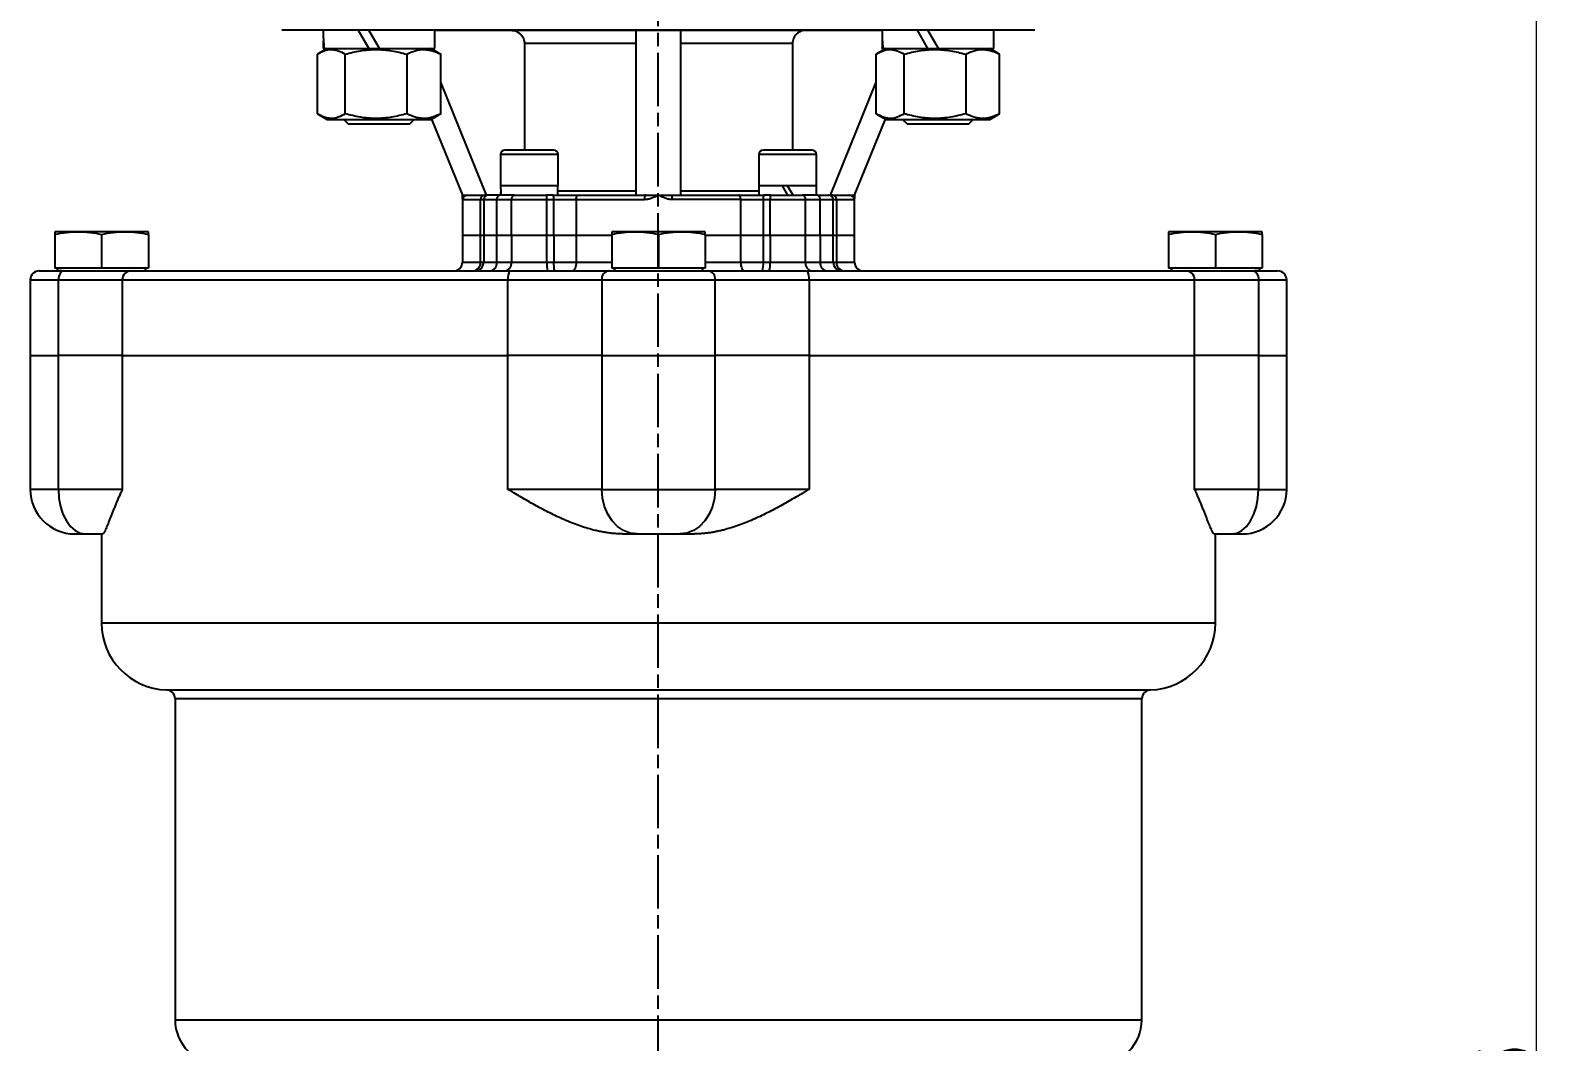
# Model space of a CAD drawing. Header units: millimetres. Extents: x 2003 to 4439, y 563 to 2285.
# Drawn here: x 2546.1 to 2885.8, y 1629.5 to 1856.4 of the extents above; entities that cross this region are included whole.
import ezdxf

# ---------------------------------------------------------------- set-up
doc = ezdxf.new("R2010")
doc.units = ezdxf.units.MM
doc.linetypes.add('AM_ISO08W050', pattern=[18, 12, -1.5, 3, -1.5])
doc.layers.add('AM_5', color=3, linetype='Continuous', lineweight=25)
doc.layers.add('AM_7', color=4, linetype='AM_ISO08W050', lineweight=25)
doc.styles.add('SLDTEXTSTYLE1', font='txt.shx', dxfattribs={"width": 0.7, "bigfont": 'gbcbig.shx'})
doc.dimstyles.new('SLDDIMSTYLE12$0', dxfattribs={"dimtxt": 12, "dimasz": 10, "dimexe": 0, "dimexo": 0.0625, "dimgap": 0.875, "dimtad": 1, "dimdec": 1, "dimlfac": 1.8, "dimrnd": 1e-09, "dimzin": 12, "dimdsep": 46, "dimtxsty": 'SLDTEXTSTYLE1', "dimcen": 0.09, "dimdle": 8.16, "dimclrd": 3, "dimclre": 3, "dimadec": 0, "dimazin": 3, "dimtfac": 1, "dimtdec": 1, "dimtofl": 0, "dimtmove": 0, "dimatfit": 3, "dimfxl": 0, "dimfrac": 2, "dimtolj": 1, "dimlwd": 5, "dimlwe": 5, "dimarcsym": 0})

# ---------------------------------------------------------------- blocks, each defined once
blk = doc.blocks.new('*D60')
at = {"layer": 'AM_5', "color": 3, "lineweight": 5, "transparency": 16777216}
blk.add_line((2774.68, 1869.38), (2884.14, 1869.38), dxfattribs=at)
at = {"layer": 'AM_5', "color": 3, "linetype": 'Continuous', "lineweight": 5, "transparency": 16777216}
for p, q in [((2884.14, 1859.38), (2884.14, 1376.38)), ((2798.68, 1366.38), (2884.14, 1366.38))]:
    blk.add_line(p, q, dxfattribs=at)
at = {"layer": 'AM_5', "color": 3, "transparency": 16777216}
for points in [[(2882.48, 1859.38), (2885.81, 1859.38), (2884.14, 1869.38)], [(2882.48, 1376.38), (2885.81, 1376.38), (2884.14, 1366.38)]]:
    blk.add_solid(points, dxfattribs=at)
at = {"layer": 'Defpoints', "color": 0, "transparency": 16777216}
for p in [(2774.62, 1869.38), (2798.62, 1366.38), (2884.14, 1366.38)]:
    blk.add_point(p, dxfattribs=at)
at = {"layer": 'AM_5', "color": 0, "transparency": 16777216, "insert": (2877.27, 1617.88), "char_height": 12, "attachment_point": 5, "rotation": 90, "style": 'SLDTEXTSTYLE1'}
blk.add_mtext('\\A1;503', dxfattribs=at)

msp = doc.modelspace()

# ---------------------------------------------------------------- linework, layer by layer
at = {"color": 7, "linetype": 'Continuous', "lineweight": 25}
for p, q in [((2636.948, 1856.383), (2611.848, 1856.383)), ((2619.718, 1856.383), (2622.085, 1852.283)), ((2624.51, 1852.283), (2622.143, 1856.383)), ((2636.948, 1852.283), (2636.948, 1856.383)), ((2682.117, 1819.383), (2682.117, 1856.383)), ((2692.117, 1819.383), (2692.117, 1856.383)), ((2762.386, 1856.383), (2737.286, 1856.383)), ((2745.156, 1856.383), (2747.523, 1852.283)), ((2749.948, 1852.283), (2747.581, 1856.383)), ((2762.386, 1852.283), (2762.386, 1856.383)), ((2612.773, 1852.283), (2610.941, 1851.225)), ((2611.848, 1852.283), (2612.073, 1852.283)), ((2612.073, 1852.283), (2636.948, 1852.283)), ((2637.854, 1851.225), (2636.023, 1852.283)), ((2682.117, 1853.383), (2657.029, 1853.383)), ((2657.029, 1853.383), (2657.029, 1829.483)), ((2717.204, 1853.383), (2692.117, 1853.383)), ((2717.204, 1853.383), (2717.204, 1829.483)), ((2738.211, 1852.283), (2736.379, 1851.225)), ((2737.286, 1852.283), (2737.511, 1852.283)), ((2737.511, 1852.283), (2762.386, 1852.283)), ((2763.292, 1851.225), (2761.461, 1852.283)), ((2610.564, 1837.671), (2610.564, 1850.994)), ((2616.798, 1837.671), (2616.798, 1850.994)), ((2630.632, 1850.994), (2630.632, 1837.671)), ((2638.232, 1850.994), (2637.835, 1851.192)), ((2638.232, 1837.671), (2638.232, 1850.994)), ((2736.002, 1837.671), (2736.002, 1850.994)), ((2742.236, 1837.671), (2742.236, 1850.994)), ((2756.07, 1850.994), (2756.07, 1837.671)), ((2763.67, 1850.994), (2763.273, 1851.192)), ((2763.67, 1837.671), (2763.67, 1850.994)), ((2648.512, 1819.383), (2638.232, 1844.741)), ((2725.721, 1819.383), (2736.002, 1844.741)), ((2610.944, 1837.438), (2612.773, 1836.383)), ((2612.773, 1836.383), (2624.398, 1836.383)), ((2616.48, 1836.383), (2617.48, 1835.383)), ((2617.48, 1835.383), (2624.398, 1835.383)), ((2624.398, 1836.383), (2636.023, 1836.383)), ((2624.398, 1835.383), (2631.315, 1835.383)), ((2631.315, 1835.383), (2632.315, 1836.383)), ((2636.023, 1836.383), (2637.851, 1837.438)), ((2636.186, 1836.477), (2643.117, 1819.383)), ((2637.835, 1837.466), (2638.232, 1837.671)), ((2731.117, 1819.383), (2738.047, 1836.477)), ((2736.382, 1837.438), (2738.211, 1836.383)), ((2738.211, 1836.383), (2749.836, 1836.383)), ((2741.918, 1836.383), (2742.918, 1835.383)), ((2742.918, 1835.383), (2749.836, 1835.383)), ((2749.836, 1836.383), (2761.461, 1836.383)), ((2749.836, 1835.383), (2756.753, 1835.383)), ((2756.753, 1835.383), (2757.753, 1836.383)), ((2761.461, 1836.383), (2763.289, 1837.438)), ((2763.273, 1837.466), (2763.67, 1837.671)), ((2651.625, 1828.483), (2651.625, 1821.483)), ((2664.625, 1828.483), (2651.625, 1828.483)), ((2664.625, 1821.483), (2664.625, 1828.483)), ((2709.608, 1828.483), (2709.608, 1821.483)), ((2722.608, 1828.483), (2709.608, 1828.483)), ((2722.608, 1821.483), (2722.608, 1828.483)), ((2664.625, 1821.483), (2651.625, 1821.483)), ((2664.565, 1819.383), (2664.565, 1821.483)), ((2722.608, 1821.483), (2709.608, 1821.483)), ((2709.668, 1821.483), (2709.668, 1819.383)), ((2714.896, 1821.483), (2716.108, 1819.383)), ((2717.32, 1819.383), (2716.108, 1821.483)), ((2722.548, 1819.383), (2722.548, 1821.483)), ((2643.117, 1819.383), (2643.117, 1810.383)), ((2643.226, 1818.383), (2647.175, 1818.383)), ((2647.175, 1810.383), (2647.175, 1818.383)), ((2647.175, 1818.383), (2647.887, 1818.383)), ((2647.887, 1818.383), (2647.887, 1810.383)), ((2647.887, 1818.383), (2650.816, 1818.383)), ((2650.816, 1818.383), (2654.121, 1818.383)), ((2650.816, 1810.383), (2650.816, 1818.383)), ((2654.828, 1819.383), (2651.523, 1819.383)), ((2654.121, 1818.383), (2662.063, 1818.383)), ((2654.121, 1810.383), (2654.121, 1818.383)), ((2663.507, 1819.383), (2661.976, 1819.383)), ((2662.063, 1810.383), (2662.063, 1818.383)), ((2662.063, 1818.383), (2663.594, 1818.383)), ((2663.507, 1819.383), (2664.565, 1819.383)), ((2663.594, 1818.383), (2668.66, 1818.383)), ((2663.594, 1810.383), (2663.594, 1818.383)), ((2664.565, 1820.383), (2682.117, 1820.383)), ((2668.66, 1818.383), (2668.66, 1810.383)), ((2668.66, 1818.383), (2684.012, 1818.383)), ((2684.355, 1819.384), (2684.07, 1819.367)), ((2705.573, 1818.383), (2690.222, 1818.383)), ((2692.117, 1820.383), (2709.668, 1820.383)), ((2705.573, 1810.383), (2705.573, 1818.383)), ((2705.573, 1818.383), (2710.639, 1818.383)), ((2709.668, 1819.383), (2710.727, 1819.383)), ((2710.639, 1818.383), (2710.639, 1810.383)), ((2710.639, 1818.383), (2712.17, 1818.383)), ((2712.257, 1819.383), (2710.727, 1819.383)), ((2712.17, 1818.383), (2720.112, 1818.383)), ((2712.17, 1810.383), (2712.17, 1818.383)), ((2722.71, 1819.383), (2719.405, 1819.383)), ((2720.112, 1810.383), (2720.112, 1818.383)), ((2720.112, 1818.383), (2723.417, 1818.383)), ((2723.417, 1810.383), (2723.417, 1818.383)), ((2723.417, 1818.383), (2726.346, 1818.383)), ((2726.151, 1819.383), (2725.846, 1819.383)), ((2726.346, 1810.383), (2726.346, 1818.383)), ((2726.346, 1818.383), (2727.059, 1818.383)), ((2727.059, 1818.383), (2727.059, 1810.383)), ((2727.059, 1818.383), (2731.007, 1818.383)), ((2731.117, 1810.383), (2731.117, 1819.383)), ((2556.867, 1811.183), (2551.617, 1811.183)), ((2551.617, 1810.591), (2551.617, 1802.983)), ((2567.367, 1811.183), (2556.867, 1811.183)), ((2562.117, 1810.591), (2562.117, 1802.983)), ((2572.617, 1811.183), (2567.367, 1811.183)), ((2572.617, 1810.591), (2572.617, 1802.983)), ((2681.867, 1811.183), (2676.617, 1811.183)), ((2676.617, 1810.591), (2676.617, 1802.983)), ((2692.367, 1811.183), (2681.867, 1811.183)), ((2687.117, 1810.591), (2687.117, 1802.983)), ((2697.617, 1811.183), (2692.367, 1811.183)), ((2697.617, 1810.591), (2697.617, 1802.983)), ((2806.867, 1811.183), (2801.617, 1811.183)), ((2801.617, 1810.591), (2801.617, 1802.983)), ((2817.367, 1811.183), (2806.867, 1811.183)), ((2812.117, 1810.591), (2812.117, 1802.983)), ((2822.617, 1811.183), (2817.367, 1811.183)), ((2822.617, 1810.591), (2822.617, 1802.983)), ((2643.117, 1810.383), (2643.117, 1804.383)), ((2643.117, 1810.383), (2647.175, 1810.383)), ((2647.175, 1810.383), (2647.887, 1810.383)), ((2647.175, 1804.383), (2647.175, 1810.383)), ((2647.887, 1810.383), (2647.887, 1804.383)), ((2647.887, 1810.383), (2650.816, 1810.383)), ((2650.816, 1810.383), (2654.121, 1810.383)), ((2650.816, 1804.383), (2650.816, 1810.383)), ((2654.121, 1810.383), (2662.063, 1810.383)), ((2654.121, 1810.383), (2654.121, 1804.383)), ((2662.063, 1810.383), (2663.594, 1810.383)), ((2662.063, 1804.383), (2662.063, 1810.383)), ((2663.594, 1810.383), (2668.66, 1810.383)), ((2663.594, 1810.383), (2663.594, 1804.383)), ((2668.66, 1810.383), (2676.617, 1810.383)), ((2668.66, 1810.383), (2668.66, 1804.383)), ((2697.617, 1810.383), (2705.573, 1810.383)), ((2705.573, 1810.383), (2710.639, 1810.383)), ((2705.573, 1804.383), (2705.573, 1810.383)), ((2710.639, 1810.383), (2712.17, 1810.383)), ((2710.639, 1810.383), (2710.639, 1804.383)), ((2712.17, 1810.383), (2720.112, 1810.383)), ((2712.17, 1810.383), (2712.17, 1804.383)), ((2720.112, 1810.383), (2723.417, 1810.383)), ((2720.112, 1804.383), (2720.112, 1810.383)), ((2723.417, 1810.383), (2726.346, 1810.383)), ((2723.417, 1810.383), (2723.417, 1804.383)), ((2726.346, 1804.383), (2726.346, 1810.383)), ((2726.346, 1810.383), (2727.059, 1810.383)), ((2727.059, 1810.383), (2731.117, 1810.383)), ((2727.059, 1810.383), (2727.059, 1804.383)), ((2731.117, 1804.383), (2731.117, 1810.383)), ((2643.117, 1804.383), (2647.175, 1804.383)), ((2647.175, 1804.383), (2647.887, 1804.383)), ((2647.887, 1804.383), (2650.816, 1804.383)), ((2650.816, 1804.383), (2654.121, 1804.383)), ((2654.121, 1804.383), (2662.063, 1804.383)), ((2662.063, 1804.383), (2663.594, 1804.383)), ((2663.594, 1804.383), (2668.66, 1804.383)), ((2668.66, 1804.383), (2676.617, 1804.383)), ((2697.617, 1804.383), (2705.573, 1804.383)), ((2705.573, 1804.383), (2710.639, 1804.383)), ((2710.639, 1804.383), (2712.17, 1804.383)), ((2712.17, 1804.383), (2720.112, 1804.383)), ((2720.112, 1804.383), (2723.417, 1804.383)), ((2723.417, 1804.383), (2726.346, 1804.383)), ((2726.346, 1804.383), (2727.059, 1804.383)), ((2727.059, 1804.383), (2731.117, 1804.383)), ((2546.117, 1800.383), (2546.117, 1783.383)), ((2546.117, 1800.383), (2552.443, 1800.383)), ((2562.117, 1802.983), (2551.617, 1802.983)), ((2551.942, 1802.983), (2552.542, 1802.383)), ((2552.443, 1800.383), (2566.771, 1800.383)), ((2552.443, 1783.383), (2552.443, 1800.383)), ((2553.179, 1802.383), (2552.542, 1802.383)), ((2572.617, 1802.983), (2562.117, 1802.983)), ((2566.771, 1800.383), (2653.324, 1800.383)), ((2566.771, 1800.383), (2566.771, 1783.383)), ((2571.692, 1802.383), (2572.292, 1802.983)), ((2653.324, 1800.383), (2674.372, 1800.383)), ((2653.324, 1783.383), (2653.324, 1800.383)), ((2674.372, 1800.383), (2699.861, 1800.383)), ((2674.372, 1800.383), (2674.372, 1783.383)), ((2687.117, 1802.983), (2676.617, 1802.983)), ((2676.942, 1802.983), (2677.542, 1802.383)), ((2697.617, 1802.983), (2687.117, 1802.983)), ((2696.692, 1802.383), (2697.292, 1802.983)), ((2699.861, 1783.383), (2699.861, 1800.383)), ((2699.861, 1800.383), (2720.91, 1800.383)), ((2720.91, 1800.383), (2720.91, 1783.383)), ((2720.91, 1800.383), (2807.462, 1800.383)), ((2812.117, 1802.983), (2801.617, 1802.983)), ((2801.942, 1802.983), (2802.542, 1802.383)), ((2807.462, 1783.383), (2807.462, 1800.383)), ((2807.462, 1800.383), (2821.79, 1800.383)), ((2822.617, 1802.983), (2812.117, 1802.983)), ((2821.692, 1802.383), (2820.951, 1802.383)), ((2821.692, 1802.383), (2822.292, 1802.983)), ((2821.79, 1800.383), (2821.79, 1783.383)), ((2821.79, 1800.383), (2828.117, 1800.383)), ((2828.117, 1783.383), (2828.117, 1800.383)), ((2546.117, 1783.383), (2546.117, 1753.383)), ((2546.117, 1783.383), (2552.443, 1783.383)), ((2566.771, 1783.383), (2552.443, 1783.383)), ((2552.443, 1753.383), (2552.443, 1783.383)), ((2566.771, 1783.383), (2653.324, 1783.383)), ((2566.771, 1783.383), (2566.771, 1753.383)), ((2674.372, 1783.383), (2653.324, 1783.383)), ((2653.324, 1753.383), (2653.324, 1783.383)), ((2674.372, 1783.383), (2699.861, 1783.383)), ((2674.372, 1783.383), (2674.372, 1753.383)), ((2720.91, 1783.383), (2699.861, 1783.383)), ((2699.861, 1753.383), (2699.861, 1783.383)), ((2720.91, 1783.383), (2807.462, 1783.383)), ((2720.91, 1783.383), (2720.91, 1753.383)), ((2821.79, 1783.383), (2807.462, 1783.383)), ((2807.462, 1753.383), (2807.462, 1783.383)), ((2821.79, 1783.383), (2828.117, 1783.383)), ((2821.79, 1783.383), (2821.79, 1753.383)), ((2828.117, 1753.383), (2828.117, 1783.383)), ((2552.443, 1753.383), (2546.117, 1753.383)), ((2566.771, 1753.383), (2552.443, 1753.383)), ((2674.372, 1753.383), (2653.324, 1753.383)), ((2674.372, 1753.383), (2699.861, 1753.383)), ((2720.91, 1753.383), (2699.861, 1753.383)), ((2821.79, 1753.383), (2807.462, 1753.383)), ((2821.79, 1753.383), (2828.117, 1753.383)), ((2557.831, 1743.383), (2558.139, 1743.383)), ((2562.117, 1743.383), (2562.117, 1723.383)), ((2812.117, 1723.383), (2812.117, 1743.383)), ((2816.094, 1743.383), (2816.402, 1743.383)), ((2812.117, 1723.383), (2562.117, 1723.383)), ((2576.675, 1708.389), (2797.558, 1708.389)), ((2578.617, 1706.39), (2578.617, 1634.383)), ((2795.617, 1706.39), (2578.617, 1706.39)), ((2795.617, 1634.383), (2795.617, 1706.394)), ((2578.617, 1634.383), (2795.617, 1634.383))]:
    msp.add_line(p, q, dxfattribs=at)
at = {"linetype": 'ByBlock'}
msp.add_line((2636.948, 1856.383), (2737.286, 1856.383), dxfattribs=at)
at = {"color": 7, "linetype": 'Continuous', "lineweight": 25, "flags": 128}
for points in [[(2668.66, 1818.383), (2668.668, 1818.578), (2668.692, 1818.765), (2668.731, 1818.938), (2668.783, 1819.09), (2668.847, 1819.214), (2668.919, 1819.306), (2668.998, 1819.363), (2669.08, 1819.383)], [(2705.573, 1818.383), (2705.565, 1818.578), (2705.541, 1818.765), (2705.502, 1818.938), (2705.45, 1819.09), (2705.387, 1819.214), (2705.314, 1819.306), (2705.236, 1819.363), (2705.154, 1819.383)], [(2668.66, 1804.383), (2668.644, 1803.992), (2668.596, 1803.617), (2668.519, 1803.271), (2668.414, 1802.968), (2668.287, 1802.72), (2668.142, 1802.535), (2667.985, 1802.421), (2667.821, 1802.383)], [(2705.573, 1804.383), (2705.589, 1803.992), (2705.637, 1803.617), (2705.715, 1803.271), (2705.819, 1802.968), (2705.946, 1802.72), (2706.091, 1802.535), (2706.248, 1802.421), (2706.412, 1802.383)], [(2553.653, 1802.383), (2553.417, 1802.344), (2553.19, 1802.23), (2552.981, 1802.046), (2552.798, 1801.797), (2552.647, 1801.494), (2552.536, 1801.148), (2552.467, 1800.773), (2552.443, 1800.383)], [(2820.581, 1802.383), (2820.817, 1802.344), (2821.043, 1802.23), (2821.252, 1802.046), (2821.436, 1801.797), (2821.586, 1801.494), (2821.698, 1801.148), (2821.767, 1800.773), (2821.79, 1800.383)], [(2552.443, 1753.383), (2552.56, 1751.432), (2552.904, 1749.556), (2553.462, 1747.827), (2554.214, 1746.312), (2555.13, 1745.068), (2556.176, 1744.144), (2557.31, 1743.575), (2558.489, 1743.383)], [(2682.337, 1743.383), (2680.783, 1743.575), (2679.289, 1744.144), (2677.912, 1745.068), (2676.705, 1746.312), (2675.714, 1747.827), (2674.978, 1749.556), (2674.525, 1751.432), (2674.372, 1753.383)], [(2699.861, 1753.383), (2699.708, 1751.432), (2699.255, 1749.556), (2698.519, 1747.827), (2697.528, 1746.312), (2696.321, 1745.068), (2694.944, 1744.144), (2693.45, 1743.575), (2691.896, 1743.383)], [(2815.744, 1743.383), (2816.924, 1743.575), (2818.058, 1744.144), (2819.103, 1745.068), (2820.019, 1746.312), (2820.771, 1747.827), (2821.33, 1749.556), (2821.674, 1751.432), (2821.79, 1753.383)]]:
    msp.add_lwpolyline(points, dxfattribs=at)
at = {"color": 7, "linetype": 'Continuous', "lineweight": 25}
for centre, radius, start, end in [((2652.625, 1828.483), 1, 90, 180), ((2663.625, 1828.483), 1, 0, 90), ((2710.608, 1828.483), 1, 90, 180), ((2721.608, 1828.483), 1, 0, 90), ((2644.225, 1818.384), 0.999, 90.0716, 180.07142), ((2648.131, 1818.427), 0.957, 92.90166, 182.63384), ((2648.887, 1818.383), 1, 90, 180), ((2651.7, 1818.508), 0.893, 101.42175, 188.04947), ((2655.005, 1818.508), 0.893, 101.42175, 188.04947), ((2659.13, 1818.631), 2.944, 355.16619, 14.79594), ((2660.66, 1818.631), 2.944, 355.16619, 14.79594), ((2687.607, 1818.631), 3.604, 167.9691, 183.95765), ((2686.626, 1818.631), 3.604, 356.04235, 12.0309), ((2713.573, 1818.631), 2.944, 165.20406, 184.83381), ((2715.104, 1818.631), 2.944, 165.20406, 184.83381), ((2719.229, 1818.508), 0.893, 351.95053, 78.57825), ((2722.533, 1818.508), 0.893, 351.95053, 78.57825), ((2725.346, 1818.383), 1, 0, 90), ((2726.102, 1818.427), 0.957, 357.36616, 87.09834), ((2730.008, 1818.384), 0.999, 359.92858, 89.9284), ((2641.117, 1804.383), 2, 270, 0), ((2645.262, 1804.295), 1.914, 272.90166, 2.63384), ((2645.887, 1804.383), 2, 270, 0), ((2649.048, 1804.133), 1.785, 281.42175, 8.04947), ((2652.353, 1804.133), 1.785, 281.42175, 8.04947), ((2667.931, 1803.886), 5.889, 175.16619, 194.79594), ((2669.461, 1803.886), 5.889, 175.16619, 194.79594), ((2704.772, 1803.886), 5.889, 345.20406, 4.83381), ((2706.302, 1803.886), 5.889, 345.20406, 4.83381), ((2721.88, 1804.133), 1.785, 171.95053, 258.57825), ((2725.185, 1804.133), 1.785, 171.95053, 258.57825), ((2728.346, 1804.383), 2, 180, 270), ((2728.971, 1804.295), 1.914, 177.36616, 267.09834), ((2733.117, 1804.383), 2, 180, 270), ((2548.117, 1800.383), 2, 90, 180), ((2568.735, 1800.419), 1.964, 91.10747, 181.06623), ((2655.579, 1800.846), 2.302, 138.13015, 191.6139), ((2676.194, 1800.565), 1.832, 97.19563, 185.72616), ((2698.039, 1800.565), 1.832, 354.27384, 82.80437), ((2718.655, 1800.846), 2.302, 348.3861, 41.86985), ((2805.499, 1800.419), 1.964, 358.93377, 88.89253), ((2826.117, 1800.383), 2, 0, 90), ((2556.117, 1753.383), 10, 180, 270), ((2818.117, 1753.383), 10, 270, 0), ((2577.117, 1723.383), 15, 180, 268.31459), ((2797.117, 1723.383), 15, 271.68541, 0), ((2576.617, 1706.39), 2, 0, 88.31459), ((2797.617, 1706.39), 2, 91.68541, 180), ((2588.617, 1634.383), 10, 180, 270), ((2785.617, 1634.383), 10, 270, 0)]:
    msp.add_arc(centre, radius, start, end, dxfattribs=at)
for centre, major_axis, start_param, end_param in [((2624.398, 1856.383), (0, -21.737), 4.712389, 4.9021421), ((2749.836, 1856.383), (0, -21.737), 4.712389, 4.9021421), ((2624.398, 1852.283), (0, -21.737), 4.6179404, 4.712389), ((2749.836, 1852.283), (0, -21.737), 4.6179404, 4.712389), ((2658.125, 1821.483), (0, 11.154), 1.5707963, 1.760193), ((2658.125, 1819.383), (0, 11.154), 1.4765236, 1.5707963)]:
    msp.add_ellipse(centre, major_axis=major_axis, ratio=0.5773503, start_param=start_param, end_param=end_param, dxfattribs=at)
for points, knots in [([(2771.617, 1856.383), (2771.617, 1856.383), (2762.714, 1856.383), (2731.021, 1856.383), (2709.527, 1856.383), (2664.706, 1856.383), (2643.212, 1856.383), (2611.52, 1856.383), (2602.617, 1856.383), (2602.617, 1856.383)], [0, 0, 0, 0, 0.25, 0.25, 0.5, 0.5, 0.75, 0.75, 1, 1, 1, 1]), ([(2653.992, 1856.383), (2654.191, 1856.383), (2654.387, 1856.363), (2654.773, 1856.288), (2654.965, 1856.231), (2655.331, 1856.082), (2655.505, 1855.991), (2655.835, 1855.775), (2655.991, 1855.649), (2656.272, 1855.373), (2656.399, 1855.222), (2656.622, 1854.895), (2656.718, 1854.72), (2656.947, 1854.177), (2657.029, 1853.781), (2657.029, 1853.383)], [0, 0, 0, 0, 0.125, 0.125, 0.25, 0.25, 0.375, 0.375, 0.5, 0.5, 0.625, 0.625, 0.75, 0.75, 1, 1, 1, 1]), ([(2720.241, 1856.383), (2720.042, 1856.383), (2719.846, 1856.363), (2719.46, 1856.288), (2719.269, 1856.231), (2718.902, 1856.082), (2718.728, 1855.991), (2718.399, 1855.775), (2718.242, 1855.649), (2717.961, 1855.373), (2717.835, 1855.222), (2717.611, 1854.895), (2717.516, 1854.72), (2717.286, 1854.177), (2717.204, 1853.781), (2717.204, 1853.383)], [0, 0, 0, 0, 0.125, 0.125, 0.25, 0.25, 0.375, 0.375, 0.5, 0.5, 0.625, 0.625, 0.75, 0.75, 1, 1, 1, 1]), ([(2610.564, 1850.994), (2611.073, 1851.321), (2611.585, 1851.59), (2612.621, 1851.963), (2613.145, 1852.065), (2613.94, 1852.066), (2614.206, 1852.041), (2614.733, 1851.944), (2614.995, 1851.871), (2615.775, 1851.591), (2616.289, 1851.321), (2616.798, 1850.994)], [0, 0, 0, 0, 0.25, 0.25, 0.5, 0.5, 0.625, 0.625, 0.75, 0.75, 1, 1, 1, 1]), ([(2616.798, 1850.994), (2617.928, 1851.321), (2619.065, 1851.59), (2621.364, 1851.963), (2622.526, 1852.065), (2624.29, 1852.066), (2624.881, 1852.041), (2626.05, 1851.944), (2626.63, 1851.871), (2628.361, 1851.591), (2629.501, 1851.321), (2630.632, 1850.994)], [0, 0, 0, 0, 0.25, 0.25, 0.5, 0.5, 0.625, 0.625, 0.75, 0.75, 1, 1, 1, 1]), ([(2630.632, 1850.994), (2631.253, 1851.321), (2631.878, 1851.59), (2633.141, 1851.963), (2633.779, 1852.065), (2634.748, 1852.066), (2635.072, 1852.041), (2635.714, 1851.944), (2636.033, 1851.871), (2636.984, 1851.591), (2637.61, 1851.321), (2638.232, 1850.994)], [0, 0, 0, 0, 0.25, 0.25, 0.5, 0.5, 0.625, 0.625, 0.75, 0.75, 1, 1, 1, 1]), ([(2736.002, 1850.994), (2736.511, 1851.321), (2737.023, 1851.59), (2738.059, 1851.963), (2738.583, 1852.065), (2739.378, 1852.066), (2739.644, 1852.041), (2740.171, 1851.944), (2740.433, 1851.871), (2741.213, 1851.591), (2741.727, 1851.321), (2742.236, 1850.994)], [0, 0, 0, 0, 0.25, 0.25, 0.5, 0.5, 0.625, 0.625, 0.75, 0.75, 1, 1, 1, 1]), ([(2742.236, 1850.994), (2743.366, 1851.321), (2744.503, 1851.59), (2746.802, 1851.963), (2747.964, 1852.065), (2749.728, 1852.066), (2750.319, 1852.041), (2751.488, 1851.944), (2752.068, 1851.871), (2753.799, 1851.591), (2754.939, 1851.321), (2756.07, 1850.994)], [0, 0, 0, 0, 0.25, 0.25, 0.5, 0.5, 0.625, 0.625, 0.75, 0.75, 1, 1, 1, 1]), ([(2756.07, 1850.994), (2756.691, 1851.321), (2757.316, 1851.59), (2758.578, 1851.963), (2759.217, 1852.065), (2760.186, 1852.066), (2760.51, 1852.041), (2761.152, 1851.944), (2761.471, 1851.871), (2762.422, 1851.591), (2763.048, 1851.321), (2763.67, 1850.994)], [0, 0, 0, 0, 0.25, 0.25, 0.5, 0.5, 0.625, 0.625, 0.75, 0.75, 1, 1, 1, 1]), ([(2616.798, 1837.671), (2616.289, 1837.344), (2615.777, 1837.075), (2614.74, 1836.702), (2614.217, 1836.6), (2613.422, 1836.599), (2613.156, 1836.624), (2612.629, 1836.721), (2612.367, 1836.794), (2611.587, 1837.074), (2611.073, 1837.344), (2610.564, 1837.671)], [0, 0, 0, 0, 0.25, 0.25, 0.5, 0.5, 0.625, 0.625, 0.75, 0.75, 1, 1, 1, 1]), ([(2630.632, 1837.671), (2629.503, 1837.344), (2628.365, 1837.075), (2626.066, 1836.702), (2624.905, 1836.6), (2623.14, 1836.599), (2622.55, 1836.624), (2621.381, 1836.721), (2620.8, 1836.794), (2619.069, 1837.074), (2617.929, 1837.344), (2616.798, 1837.671)], [0, 0, 0, 0, 0.25, 0.25, 0.5, 0.5, 0.625, 0.625, 0.75, 0.75, 1, 1, 1, 1]), ([(2638.232, 1837.671), (2637.611, 1837.344), (2636.986, 1837.075), (2635.723, 1836.702), (2635.085, 1836.6), (2634.116, 1836.599), (2633.792, 1836.624), (2633.15, 1836.721), (2632.831, 1836.794), (2631.88, 1837.074), (2631.253, 1837.344), (2630.632, 1837.671)], [0, 0, 0, 0, 0.25, 0.25, 0.5, 0.5, 0.625, 0.625, 0.75, 0.75, 1, 1, 1, 1]), ([(2742.236, 1837.671), (2741.727, 1837.344), (2741.215, 1837.075), (2740.178, 1836.702), (2739.655, 1836.6), (2738.86, 1836.599), (2738.594, 1836.624), (2738.067, 1836.721), (2737.805, 1836.794), (2737.025, 1837.074), (2736.511, 1837.344), (2736.002, 1837.671)], [0, 0, 0, 0, 0.25, 0.25, 0.5, 0.5, 0.625, 0.625, 0.75, 0.75, 1, 1, 1, 1]), ([(2756.07, 1837.671), (2754.941, 1837.344), (2753.803, 1837.075), (2751.504, 1836.702), (2750.343, 1836.6), (2748.578, 1836.599), (2747.988, 1836.624), (2746.819, 1836.721), (2746.238, 1836.794), (2744.507, 1837.074), (2743.367, 1837.344), (2742.236, 1837.671)], [0, 0, 0, 0, 0.25, 0.25, 0.5, 0.5, 0.625, 0.625, 0.75, 0.75, 1, 1, 1, 1]), ([(2763.67, 1837.671), (2763.049, 1837.344), (2762.424, 1837.075), (2761.161, 1836.702), (2760.523, 1836.6), (2759.554, 1836.599), (2759.23, 1836.624), (2758.588, 1836.721), (2758.269, 1836.794), (2757.318, 1837.074), (2756.691, 1837.344), (2756.07, 1837.671)], [0, 0, 0, 0, 0.25, 0.25, 0.5, 0.5, 0.625, 0.625, 0.75, 0.75, 1, 1, 1, 1]), ([(2658.125, 1829.483), (2656.667, 1829.483), (2655.268, 1829.483), (2653.205, 1829.483), (2652.625, 1829.483), (2652.625, 1829.483)], [0, 0, 0, 0, 0.5, 0.5, 1, 1, 1, 1]), ([(2663.625, 1829.483), (2663.625, 1829.483), (2663.046, 1829.483), (2660.983, 1829.483), (2659.584, 1829.483), (2658.125, 1829.483)], [0, 0, 0, 0, 0.5, 0.5, 1, 1, 1, 1]), ([(2721.608, 1829.483), (2721.608, 1829.483), (2721.029, 1829.483), (2718.966, 1829.483), (2717.567, 1829.483), (2714.649, 1829.483), (2713.25, 1829.483), (2711.187, 1829.483), (2710.608, 1829.483), (2710.608, 1829.483)], [0, 0, 0, 0, 0.25, 0.25, 0.5, 0.5, 0.75, 0.75, 1, 1, 1, 1]), ([(2643.226, 1818.383), (2643.207, 1818.383), (2643.19, 1818.419), (2643.162, 1818.535), (2643.151, 1818.615), (2643.125, 1818.899), (2643.117, 1819.141), (2643.117, 1819.383)], [0, 0, 0, 0, 0.25, 0.25, 0.5, 0.5, 1, 1, 1, 1]), ([(2643.117, 1819.383), (2643.117, 1819.383), (2643.123, 1819.382), (2643.147, 1819.382), (2643.166, 1819.383), (2643.238, 1819.383), (2643.31, 1819.383), (2643.597, 1819.383), (2643.871, 1819.383), (2644.224, 1819.383)], [0, 0, 0, 0, 0.125, 0.125, 0.25, 0.25, 0.5, 0.5, 1, 1, 1, 1]), ([(2648.887, 1819.383), (2648.874, 1819.383), (2648.788, 1819.383), (2648.406, 1819.383), (2648.082, 1819.383)], [0, 0, 0, 0, 0.153753, 1, 1, 1, 1]), ([(2651.523, 1819.383), (2651.093, 1819.383), (2650.224, 1819.383), (2649.376, 1819.383), (2648.917, 1819.383), (2648.932, 1819.383), (2648.937, 1819.383)], [0, 0, 0, 0, 0.2744342, 0.5555314, 0.8366287, 1, 1, 1, 1]), ([(2687.117, 1819.383), (2686.624, 1819.141), (2686.132, 1818.899), (2685.357, 1818.615), (2685.096, 1818.535), (2684.562, 1818.419), (2684.289, 1818.383), (2684.012, 1818.383)], [0, 0, 0, 0, 0.5, 0.5, 0.75, 0.75, 1, 1, 1, 1]), ([(2684.082, 1819.383), (2684.51, 1819.383), (2684.983, 1819.383), (2685.763, 1819.383), (2686.028, 1819.383), (2686.432, 1819.383), (2686.567, 1819.382), (2686.84, 1819.382), (2686.98, 1819.383), (2687.117, 1819.383)], [0, 0, 0, 0, 0.5, 0.5, 0.75, 0.75, 0.875, 0.875, 1, 1, 1, 1]), ([(2687.117, 1819.383), (2687.253, 1819.383), (2687.393, 1819.382), (2687.666, 1819.382), (2687.802, 1819.383), (2688.206, 1819.383), (2688.472, 1819.383), (2689.251, 1819.383), (2689.723, 1819.383), (2690.151, 1819.383)], [0, 0, 0, 0, 0.125, 0.125, 0.25, 0.25, 0.5, 0.5, 1, 1, 1, 1]), ([(2690.222, 1818.383), (2689.945, 1818.383), (2689.671, 1818.419), (2689.138, 1818.535), (2688.876, 1818.615), (2688.101, 1818.899), (2687.609, 1819.141), (2687.117, 1819.383)], [0, 0, 0, 0, 0.25, 0.25, 0.5, 0.5, 1, 1, 1, 1]), ([(2730.009, 1819.383), (2730.362, 1819.383), (2730.636, 1819.383), (2730.924, 1819.383), (2730.995, 1819.383), (2731.068, 1819.383), (2731.086, 1819.382), (2731.11, 1819.382), (2731.117, 1819.383), (2731.117, 1819.383)], [0, 0, 0, 0, 0.5, 0.5, 0.75, 0.75, 0.875, 0.875, 1, 1, 1, 1]), ([(2731.117, 1819.383), (2731.117, 1819.141), (2731.109, 1818.899), (2731.082, 1818.615), (2731.071, 1818.535), (2731.043, 1818.419), (2731.027, 1818.383), (2731.007, 1818.383)], [0, 0, 0, 0, 0.5, 0.5, 0.75, 0.75, 1, 1, 1, 1]), ([(2551.617, 1810.591), (2552.485, 1810.774), (2553.355, 1810.923), (2555.105, 1811.128), (2555.983, 1811.183), (2556.867, 1811.183)], [0, 0, 0, 0, 0.5, 0.5, 1, 1, 1, 1]), ([(2551.617, 1811.183), (2551.617, 1811.183), (2551.617, 1811.128), (2551.617, 1810.923), (2551.617, 1810.774), (2551.617, 1810.591)], [0, 0, 0, 0, 0.5, 0.5, 1, 1, 1, 1]), ([(2556.867, 1811.183), (2557.75, 1811.183), (2558.629, 1811.128), (2560.378, 1810.923), (2561.249, 1810.774), (2562.117, 1810.591)], [0, 0, 0, 0, 0.5, 0.5, 1, 1, 1, 1]), ([(2562.117, 1810.591), (2562.985, 1810.774), (2563.855, 1810.923), (2565.605, 1811.128), (2566.483, 1811.183), (2567.367, 1811.183)], [0, 0, 0, 0, 0.5, 0.5, 1, 1, 1, 1]), ([(2567.367, 1811.183), (2568.25, 1811.183), (2569.129, 1811.128), (2570.878, 1810.923), (2571.749, 1810.774), (2572.617, 1810.591)], [0, 0, 0, 0, 0.5, 0.5, 1, 1, 1, 1]), ([(2572.617, 1810.591), (2572.617, 1810.774), (2572.617, 1810.923), (2572.617, 1811.128), (2572.617, 1811.183), (2572.617, 1811.183)], [0, 0, 0, 0, 0.5, 0.5, 1, 1, 1, 1]), ([(2676.617, 1810.591), (2677.485, 1810.774), (2678.355, 1810.923), (2680.105, 1811.128), (2680.983, 1811.183), (2681.867, 1811.183)], [0, 0, 0, 0, 0.5, 0.5, 1, 1, 1, 1]), ([(2676.617, 1811.183), (2676.617, 1811.183), (2676.617, 1811.128), (2676.617, 1810.923), (2676.617, 1810.774), (2676.617, 1810.591)], [0, 0, 0, 0, 0.5, 0.5, 1, 1, 1, 1]), ([(2681.867, 1811.183), (2682.75, 1811.183), (2683.629, 1811.128), (2685.378, 1810.923), (2686.249, 1810.774), (2687.117, 1810.591)], [0, 0, 0, 0, 0.5, 0.5, 1, 1, 1, 1]), ([(2687.117, 1810.591), (2687.985, 1810.774), (2688.855, 1810.923), (2690.605, 1811.128), (2691.483, 1811.183), (2692.367, 1811.183)], [0, 0, 0, 0, 0.5, 0.5, 1, 1, 1, 1]), ([(2692.367, 1811.183), (2693.25, 1811.183), (2694.129, 1811.128), (2695.878, 1810.923), (2696.749, 1810.774), (2697.617, 1810.591)], [0, 0, 0, 0, 0.5, 0.5, 1, 1, 1, 1]), ([(2697.617, 1810.591), (2697.617, 1810.774), (2697.617, 1810.923), (2697.617, 1811.128), (2697.617, 1811.183), (2697.617, 1811.183)], [0, 0, 0, 0, 0.5, 0.5, 1, 1, 1, 1]), ([(2801.617, 1810.591), (2802.485, 1810.774), (2803.355, 1810.923), (2805.105, 1811.128), (2805.983, 1811.183), (2806.867, 1811.183)], [0, 0, 0, 0, 0.5, 0.5, 1, 1, 1, 1]), ([(2801.617, 1811.183), (2801.617, 1811.183), (2801.617, 1811.128), (2801.617, 1810.923), (2801.617, 1810.774), (2801.617, 1810.591)], [0, 0, 0, 0, 0.5, 0.5, 1, 1, 1, 1]), ([(2806.867, 1811.183), (2807.75, 1811.183), (2808.629, 1811.128), (2810.378, 1810.923), (2811.249, 1810.774), (2812.117, 1810.591)], [0, 0, 0, 0, 0.5, 0.5, 1, 1, 1, 1]), ([(2812.117, 1810.591), (2812.985, 1810.774), (2813.855, 1810.923), (2815.605, 1811.128), (2816.483, 1811.183), (2817.367, 1811.183)], [0, 0, 0, 0, 0.5, 0.5, 1, 1, 1, 1]), ([(2817.367, 1811.183), (2818.25, 1811.183), (2819.129, 1811.128), (2820.878, 1810.923), (2821.749, 1810.774), (2822.617, 1810.591)], [0, 0, 0, 0, 0.5, 0.5, 1, 1, 1, 1]), ([(2822.617, 1810.591), (2822.617, 1810.774), (2822.617, 1810.923), (2822.617, 1811.128), (2822.617, 1811.183), (2822.617, 1811.183)], [0, 0, 0, 0, 0.5, 0.5, 1, 1, 1, 1]), ([(2548.117, 1802.383), (2548.117, 1802.383), (2548.119, 1802.383), (2548.133, 1802.383), (2548.155, 1802.383), (2548.186, 1802.383), (2548.226, 1802.383), (2548.275, 1802.383), (2548.333, 1802.383), (2548.4, 1802.383), (2548.566, 1802.383), (2548.906, 1802.383), (2549.548, 1802.383), (2550.36, 1802.383), (2551.136, 1802.383), (2551.772, 1802.383), (2552.212, 1802.383), (2552.671, 1802.383), (2553.15, 1802.383), (2553.485, 1802.383), (2553.653, 1802.383)], [0, 0, 0, 0, 0.02749, 0.0549197, 0.0823065, 0.1096679, 0.1370215, 0.1643848, 0.1917756, 0.2192112, 0.2467091, 0.373338, 0.5000072, 0.6266361, 0.7533053, 0.8027403, 0.8520248, 0.9012613, 0.9505523, 1, 1, 1, 1]), ([(2553.653, 1802.383), (2553.832, 1802.383), (2554.19, 1802.383), (2554.718, 1802.383), (2555.239, 1802.383), (2555.753, 1802.383), (2556.26, 1802.383), (2556.76, 1802.383), (2557.252, 1802.383), (2557.737, 1802.383), (2558.215, 1802.383), (2559.321, 1802.383), (2560.977, 1802.383), (2563.018, 1802.383), (2564.83, 1802.383), (2566.047, 1802.383), (2566.821, 1802.383), (2567.254, 1802.383), (2567.659, 1802.383), (2568.034, 1802.383), (2568.384, 1802.383), (2568.592, 1802.383), (2568.697, 1802.383)], [0, 0, 0, 0, 0.0248753, 0.0497253, 0.0745563, 0.0993748, 0.1241872, 0.1490001, 0.1738198, 0.1986528, 0.2235055, 0.2483843, 0.3741835, 0.5000023, 0.6258015, 0.7516204, 0.793064, 0.834449, 0.8758053, 0.9171627, 0.958551, 1, 1, 1, 1]), ([(2568.697, 1802.383), (2568.796, 1802.383), (2568.995, 1802.383), (2569.304, 1802.383), (2569.623, 1802.383), (2569.95, 1802.383), (2570.287, 1802.383), (2570.633, 1802.383), (2570.988, 1802.383), (2571.352, 1802.383), (2571.725, 1802.383), (2572.107, 1802.383), (2572.499, 1802.383), (2572.9, 1802.383), (2573.309, 1802.383), (2574.089, 1802.383), (2575.286, 1802.383), (2576.974, 1802.383), (2578.773, 1802.383), (2581.341, 1802.383), (2584.843, 1802.383), (2589.502, 1802.383), (2594.587, 1802.383), (2600.081, 1802.383), (2605.945, 1802.383), (2612.138, 1802.383), (2618.629, 1802.383), (2624.246, 1802.383), (2628.842, 1802.383), (2632.319, 1802.383), (2635.852, 1802.383), (2638.91, 1802.383), (2641.465, 1802.383), (2643.499, 1802.383), (2645.546, 1802.383), (2647.606, 1802.383), (2649.679, 1802.383), (2651.764, 1802.383), (2653.164, 1802.383), (2653.864, 1802.383)], [0, 0, 0, 0, 0.0086814, 0.0173587, 0.0260326, 0.0347038, 0.0433731, 0.052041, 0.0607083, 0.0693756, 0.0780436, 0.0867131, 0.0953846, 0.1040589, 0.1127367, 0.1214186, 0.1525436, 0.1836379, 0.2147333, 0.2458613, 0.3091245, 0.3723917, 0.4361941, 0.5000006, 0.563803, 0.6276095, 0.6908727, 0.7541399, 0.7852648, 0.8163591, 0.8474545, 0.8785825, 0.895941, 0.913286, 0.930623, 0.9479574, 0.9652947, 0.9826404, 1, 1, 1, 1]), ([(2653.864, 1802.383), (2654.081, 1802.383), (2654.515, 1802.383), (2655.161, 1802.383), (2655.804, 1802.383), (2656.442, 1802.383), (2657.077, 1802.383), (2657.709, 1802.383), (2658.336, 1802.383), (2658.96, 1802.383), (2659.58, 1802.383), (2661.029, 1802.383), (2663.261, 1802.383), (2666.169, 1802.383), (2668.921, 1802.383), (2670.922, 1802.383), (2672.275, 1802.383), (2673.059, 1802.383), (2673.82, 1802.383), (2674.559, 1802.383), (2675.277, 1802.383), (2675.735, 1802.383), (2675.965, 1802.383)], [0, 0, 0, 0, 0.0248753, 0.0497253, 0.0745563, 0.0993748, 0.1241872, 0.1490001, 0.1738198, 0.1986528, 0.2235055, 0.2483843, 0.3741835, 0.5000023, 0.6258015, 0.7516204, 0.793064, 0.834449, 0.8758053, 0.9171627, 0.958551, 1, 1, 1, 1]), ([(2675.965, 1802.383), (2676.037, 1802.383), (2676.181, 1802.383), (2676.406, 1802.383), (2676.637, 1802.383), (2676.874, 1802.383), (2677.118, 1802.383), (2677.368, 1802.383), (2677.625, 1802.383), (2677.889, 1802.383), (2678.482, 1802.383), (2679.456, 1802.383), (2680.877, 1802.383), (2682.383, 1802.383), (2683.941, 1802.383), (2685.525, 1802.383), (2687.116, 1802.383), (2688.708, 1802.383), (2690.292, 1802.383), (2691.85, 1802.383), (2693.356, 1802.383), (2694.778, 1802.383), (2695.827, 1802.383), (2696.558, 1802.383), (2697.018, 1802.383), (2697.457, 1802.383), (2697.877, 1802.383), (2698.138, 1802.383), (2698.268, 1802.383)], [0, 0, 0, 0, 0.0137467, 0.0274631, 0.0411581, 0.0548405, 0.0685189, 0.0822022, 0.0958992, 0.1096186, 0.1233692, 0.1866912, 0.2500333, 0.3133554, 0.3766975, 0.4383403, 0.5000036, 0.5616464, 0.6233097, 0.6866317, 0.7499738, 0.8132958, 0.876638, 0.9013584, 0.9260036, 0.9506248, 0.9752732, 1, 1, 1, 1]), ([(2698.268, 1802.383), (2698.406, 1802.383), (2698.68, 1802.383), (2699.102, 1802.383), (2699.531, 1802.383), (2699.969, 1802.383), (2700.415, 1802.383), (2700.869, 1802.383), (2701.332, 1802.383), (2701.802, 1802.383), (2702.28, 1802.383), (2703.425, 1802.383), (2705.312, 1802.383), (2708.063, 1802.383), (2710.972, 1802.383), (2713.338, 1802.383), (2715.064, 1802.383), (2716.104, 1802.383), (2717.154, 1802.383), (2718.215, 1802.383), (2719.286, 1802.383), (2720.008, 1802.383), (2720.369, 1802.383)], [0, 0, 0, 0, 0.0248753, 0.0497253, 0.0745563, 0.0993748, 0.1241872, 0.1490001, 0.1738198, 0.1986528, 0.2235055, 0.2483843, 0.3741835, 0.5000023, 0.6258015, 0.7516204, 0.793064, 0.834449, 0.8758053, 0.9171627, 0.958551, 1, 1, 1, 1]), ([(2720.369, 1802.383), (2720.719, 1802.383), (2721.42, 1802.383), (2722.467, 1802.383), (2723.512, 1802.383), (2724.553, 1802.383), (2725.59, 1802.383), (2726.625, 1802.383), (2727.657, 1802.383), (2728.685, 1802.383), (2729.71, 1802.383), (2730.732, 1802.383), (2731.751, 1802.383), (2732.766, 1802.383), (2733.778, 1802.383), (2735.657, 1802.383), (2738.381, 1802.383), (2741.913, 1802.383), (2745.391, 1802.383), (2749.987, 1802.383), (2755.604, 1802.383), (2762.095, 1802.383), (2768.288, 1802.383), (2774.152, 1802.383), (2779.647, 1802.383), (2784.731, 1802.383), (2789.39, 1802.383), (2792.892, 1802.383), (2795.46, 1802.383), (2797.259, 1802.383), (2798.947, 1802.383), (2800.29, 1802.383), (2801.338, 1802.383), (2802.13, 1802.383), (2802.886, 1802.383), (2803.605, 1802.383), (2804.287, 1802.383), (2804.935, 1802.383), (2805.336, 1802.383), (2805.537, 1802.383)], [0, 0, 0, 0, 0.0086814, 0.0173587, 0.0260326, 0.0347038, 0.0433731, 0.052041, 0.0607083, 0.0693756, 0.0780436, 0.0867131, 0.0953846, 0.1040589, 0.1127367, 0.1214186, 0.1525436, 0.1836379, 0.2147333, 0.2458613, 0.3091245, 0.3723917, 0.4361941, 0.5000006, 0.563803, 0.6276095, 0.6908727, 0.7541399, 0.7852648, 0.8163591, 0.8474545, 0.8785825, 0.895941, 0.913286, 0.930623, 0.9479574, 0.9652947, 0.9826404, 1, 1, 1, 1]), ([(2805.537, 1802.383), (2805.599, 1802.383), (2805.722, 1802.383), (2805.921, 1802.383), (2806.13, 1802.383), (2806.349, 1802.383), (2806.578, 1802.383), (2806.817, 1802.383), (2807.066, 1802.383), (2807.326, 1802.383), (2807.596, 1802.383), (2808.255, 1802.383), (2809.403, 1802.383), (2811.215, 1802.383), (2813.256, 1802.383), (2815.011, 1802.383), (2816.333, 1802.383), (2817.142, 1802.383), (2817.971, 1802.383), (2818.82, 1802.383), (2819.688, 1802.383), (2820.283, 1802.383), (2820.581, 1802.383)], [0, 0, 0, 0, 0.0248753, 0.0497253, 0.0745563, 0.0993748, 0.1241872, 0.1490001, 0.1738198, 0.1986528, 0.2235055, 0.2483843, 0.3741835, 0.5000023, 0.6258015, 0.7516204, 0.793064, 0.834449, 0.8758053, 0.9171627, 0.958551, 1, 1, 1, 1]), ([(2820.581, 1802.383), (2821.323, 1802.383), (2822.826, 1802.383), (2824.518, 1802.383), (2825.63, 1802.383), (2826.139, 1802.383), (2826.066, 1802.383), (2826.047, 1802.383)], [0, 0, 0, 0, 0.2275504, 0.4603166, 0.6930828, 0.9206332, 1, 1, 1, 1]), ([(2566.771, 1753.383), (2566.685, 1753.199), (2566.525, 1752.856), (2566.31, 1752.38), (2566.131, 1751.978), (2565.89, 1751.429), (2565.597, 1750.744), (2565.239, 1749.884), (2564.909, 1749.071), (2564.586, 1748.261), (2564.286, 1747.501), (2563.991, 1746.75), (2563.713, 1746.046), (2563.454, 1745.399), (2563.226, 1744.843), (2563.05, 1744.436), (2562.916, 1744.146), (2562.816, 1743.943), (2562.724, 1743.77), (2562.64, 1743.629), (2562.563, 1743.519), (2562.494, 1743.441), (2562.431, 1743.392), (2562.395, 1743.386), (2562.376, 1743.383)], [0, 0, 0, 0, 0.0390544, 0.0728896, 0.1015059, 0.1249032, 0.1908172, 0.2495988, 0.3142581, 0.3741009, 0.4379541, 0.4985614, 0.565599, 0.6296474, 0.6907919, 0.7491301, 0.782957, 0.8160173, 0.8483392, 0.8799528, 0.9108902, 0.9411858, 0.9708762, 1, 1, 1, 1]), ([(2679.063, 1743.383), (2678.907, 1743.384), (2678.593, 1743.386), (2678.119, 1743.402), (2677.642, 1743.427), (2677.159, 1743.463), (2676.672, 1743.509), (2676.18, 1743.565), (2675.683, 1743.632), (2675.182, 1743.708), (2674.676, 1743.795), (2674.165, 1743.892), (2673.65, 1744), (2673.13, 1744.117), (2672.606, 1744.245), (2671.726, 1744.474), (2670.478, 1744.843), (2668.852, 1745.399), (2667.176, 1746.046), (2665.532, 1746.75), (2663.914, 1747.501), (2662.378, 1748.261), (2660.828, 1749.071), (2659.336, 1749.884), (2657.811, 1750.745), (2656.4, 1751.56), (2654.886, 1752.452), (2653.9, 1753.039), (2653.324, 1753.383)], [0, 0, 0, 0, 0.0165753, 0.0333299, 0.0502715, 0.0674072, 0.0847441, 0.1022891, 0.1200485, 0.1380289, 0.1562362, 0.1746762, 0.1933548, 0.2122772, 0.2314487, 0.2508744, 0.3092093, 0.3703521, 0.4344005, 0.5014397, 0.5620428, 0.6258986, 0.6857372, 0.750399, 0.8092367, 0.8750836, 0.9269515, 1, 1, 1, 1]), ([(2720.91, 1753.383), (2720.602, 1753.199), (2720.027, 1752.856), (2719.224, 1752.38), (2718.543, 1751.978), (2717.605, 1751.429), (2716.422, 1750.744), (2714.896, 1749.884), (2713.405, 1749.071), (2711.855, 1748.261), (2710.319, 1747.501), (2708.702, 1746.75), (2707.057, 1746.046), (2705.381, 1745.399), (2703.756, 1744.843), (2702.378, 1744.436), (2701.239, 1744.146), (2700.33, 1743.943), (2699.436, 1743.77), (2698.555, 1743.629), (2697.689, 1743.519), (2696.837, 1743.441), (2695.999, 1743.392), (2695.445, 1743.386), (2695.171, 1743.383)], [0, 0, 0, 0, 0.0390544, 0.0728896, 0.1015059, 0.1249032, 0.1908172, 0.2495988, 0.3142581, 0.3741009, 0.4379541, 0.4985614, 0.565599, 0.6296474, 0.6907919, 0.7491301, 0.782957, 0.8160173, 0.8483392, 0.8799528, 0.9108902, 0.9411858, 0.9708762, 1, 1, 1, 1]), ([(2811.857, 1743.383), (2811.847, 1743.384), (2811.826, 1743.386), (2811.793, 1743.402), (2811.757, 1743.427), (2811.72, 1743.463), (2811.68, 1743.509), (2811.638, 1743.565), (2811.593, 1743.632), (2811.546, 1743.708), (2811.496, 1743.795), (2811.444, 1743.892), (2811.389, 1744), (2811.332, 1744.117), (2811.272, 1744.245), (2811.167, 1744.474), (2811.008, 1744.843), (2810.779, 1745.399), (2810.52, 1746.046), (2810.243, 1746.75), (2809.948, 1747.501), (2809.648, 1748.261), (2809.324, 1749.071), (2808.994, 1749.884), (2808.636, 1750.745), (2808.287, 1751.56), (2807.894, 1752.452), (2807.621, 1753.039), (2807.462, 1753.383)], [0, 0, 0, 0, 0.01657526, 0.03332991, 0.05027146, 0.06740719, 0.08474412, 0.10228905, 0.12004853, 0.13802887, 0.15623615, 0.17467625, 0.19335479, 0.21227721, 0.23144872, 0.25087436, 0.30920928, 0.37035206, 0.43440052, 0.50143973, 0.56204284, 0.62589858, 0.68573723, 0.75039905, 0.80923675, 0.87508358, 0.92695148, 1, 1, 1, 1]), ([(2682.337, 1743.383), (2683.472, 1743.383), (2685.24, 1743.383), (2688.993, 1743.383), (2690.762, 1743.383), (2691.896, 1743.383)], [0, 0, 0, 0, 0.5, 0.5, 1, 1, 1, 1])]:
    msp.add_open_spline(points, degree=3, knots=knots, dxfattribs=at)
for points in [[(2644.224, 1819.383), (2644.591, 1819.383), (2645.899, 1819.383), (2648.082, 1819.383)], [(2654.828, 1819.383), (2656.709, 1819.383), (2659.326, 1819.383), (2661.976, 1819.383)], [(2663.507, 1819.383), (2665.417, 1819.383), (2667.339, 1819.383), (2669.08, 1819.383)], [(2669.08, 1819.383), (2673.806, 1819.383), (2678.889, 1819.383), (2684.082, 1819.383)], [(2690.151, 1819.383), (2695.344, 1819.383), (2700.428, 1819.383), (2705.154, 1819.383)], [(2705.154, 1819.383), (2706.895, 1819.383), (2708.816, 1819.383), (2710.727, 1819.383)], [(2712.257, 1819.383), (2714.907, 1819.383), (2717.524, 1819.383), (2719.405, 1819.383)], [(2722.71, 1819.383), (2724.398, 1819.383), (2725.346, 1819.383), (2725.346, 1819.383)], [(2726.151, 1819.383), (2728.335, 1819.383), (2729.642, 1819.383), (2730.009, 1819.383)], [(2556.117, 1743.383), (2556.117, 1743.383), (2556.995, 1743.383), (2558.489, 1743.383)], [(2558.489, 1743.383), (2559.841, 1743.383), (2561.136, 1743.383), (2562.376, 1743.383)], [(2679.063, 1743.383), (2680.22, 1743.383), (2681.312, 1743.383), (2682.337, 1743.383)], [(2691.896, 1743.383), (2692.922, 1743.383), (2694.013, 1743.383), (2695.171, 1743.383)], [(2811.857, 1743.383), (2813.097, 1743.383), (2814.393, 1743.383), (2815.744, 1743.383)], [(2815.744, 1743.383), (2817.239, 1743.383), (2818.117, 1743.383), (2818.117, 1743.383)]]:
    msp.add_open_spline(points, degree=3, dxfattribs=at)
at = {"layer": 'AM_7'}
msp.add_line((2686.979, 1869.337), (2686.979, 1101.883), dxfattribs=at)

# ---------------------------------------------------------------- dimensions: what is measured, and where the dimension line sits
at = {"layer": 'AM_5'}
dim = msp.add_linear_dim(base=(2884.145, 1366.383), p1=(2774.617, 1869.383), p2=(2798.617, 1366.383), angle=90, dimstyle='SLDDIMSTYLE12$0', override={"dimlfac": 1}, dxfattribs=at)
dim.commit()
dim.dimension.update_dxf_attribs({"geometry": '*D60', "text_midpoint": (2877.27, 1617.883)})

doc.saveas('drawing.dxf')
